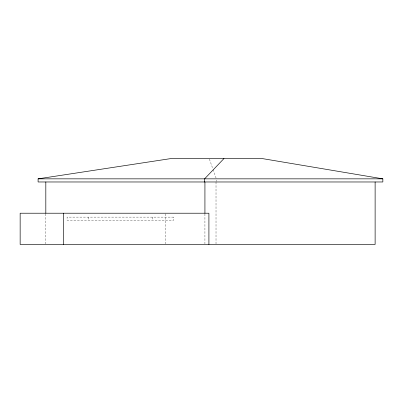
<?xml version="1.0" encoding="UTF-8"?>
<svg xmlns="http://www.w3.org/2000/svg" width="403" height="403" viewBox="0 0 403 403"><rect width="100%" height="100%" fill="white"/><g stroke="black" fill="none" stroke-linecap="round" stroke-linejoin="round"><path stroke-width="0.3" stroke-dasharray="2.02 1.51" d="M209.419 159.12L212.885 168.983M213.086 169.567L216.144 178.267M216.351 180.101L216.351 181.35M216.018 181.975L216.018 243.835M204.926 213.842L204.926 243.835M165.507 213.842L165.507 243.835M152.576 217.121L152.576 220.245M88.171 217.121L88.171 220.245M45.821 213.842L45.821 243.835M173.668 217.121L67.079 217.121L67.079 220.245L173.668 220.245L173.668 217.121"/><path stroke-width="0.6" d="M223.977 158.54L204.593 178.846L204.593 181.975M38.094 178.846L171.154 158.54L262.041 158.54L382.85 178.846L382.85 181.975L38.094 181.975L38.094 178.846L382.85 178.846M375.122 181.975L375.122 244.46L20.15 244.46L20.15 213.217L208.91 213.217L208.91 244.46M204.926 181.975L204.926 213.217M63.553 213.217L63.553 244.46M45.821 181.975L45.821 213.217"/></g></svg>
